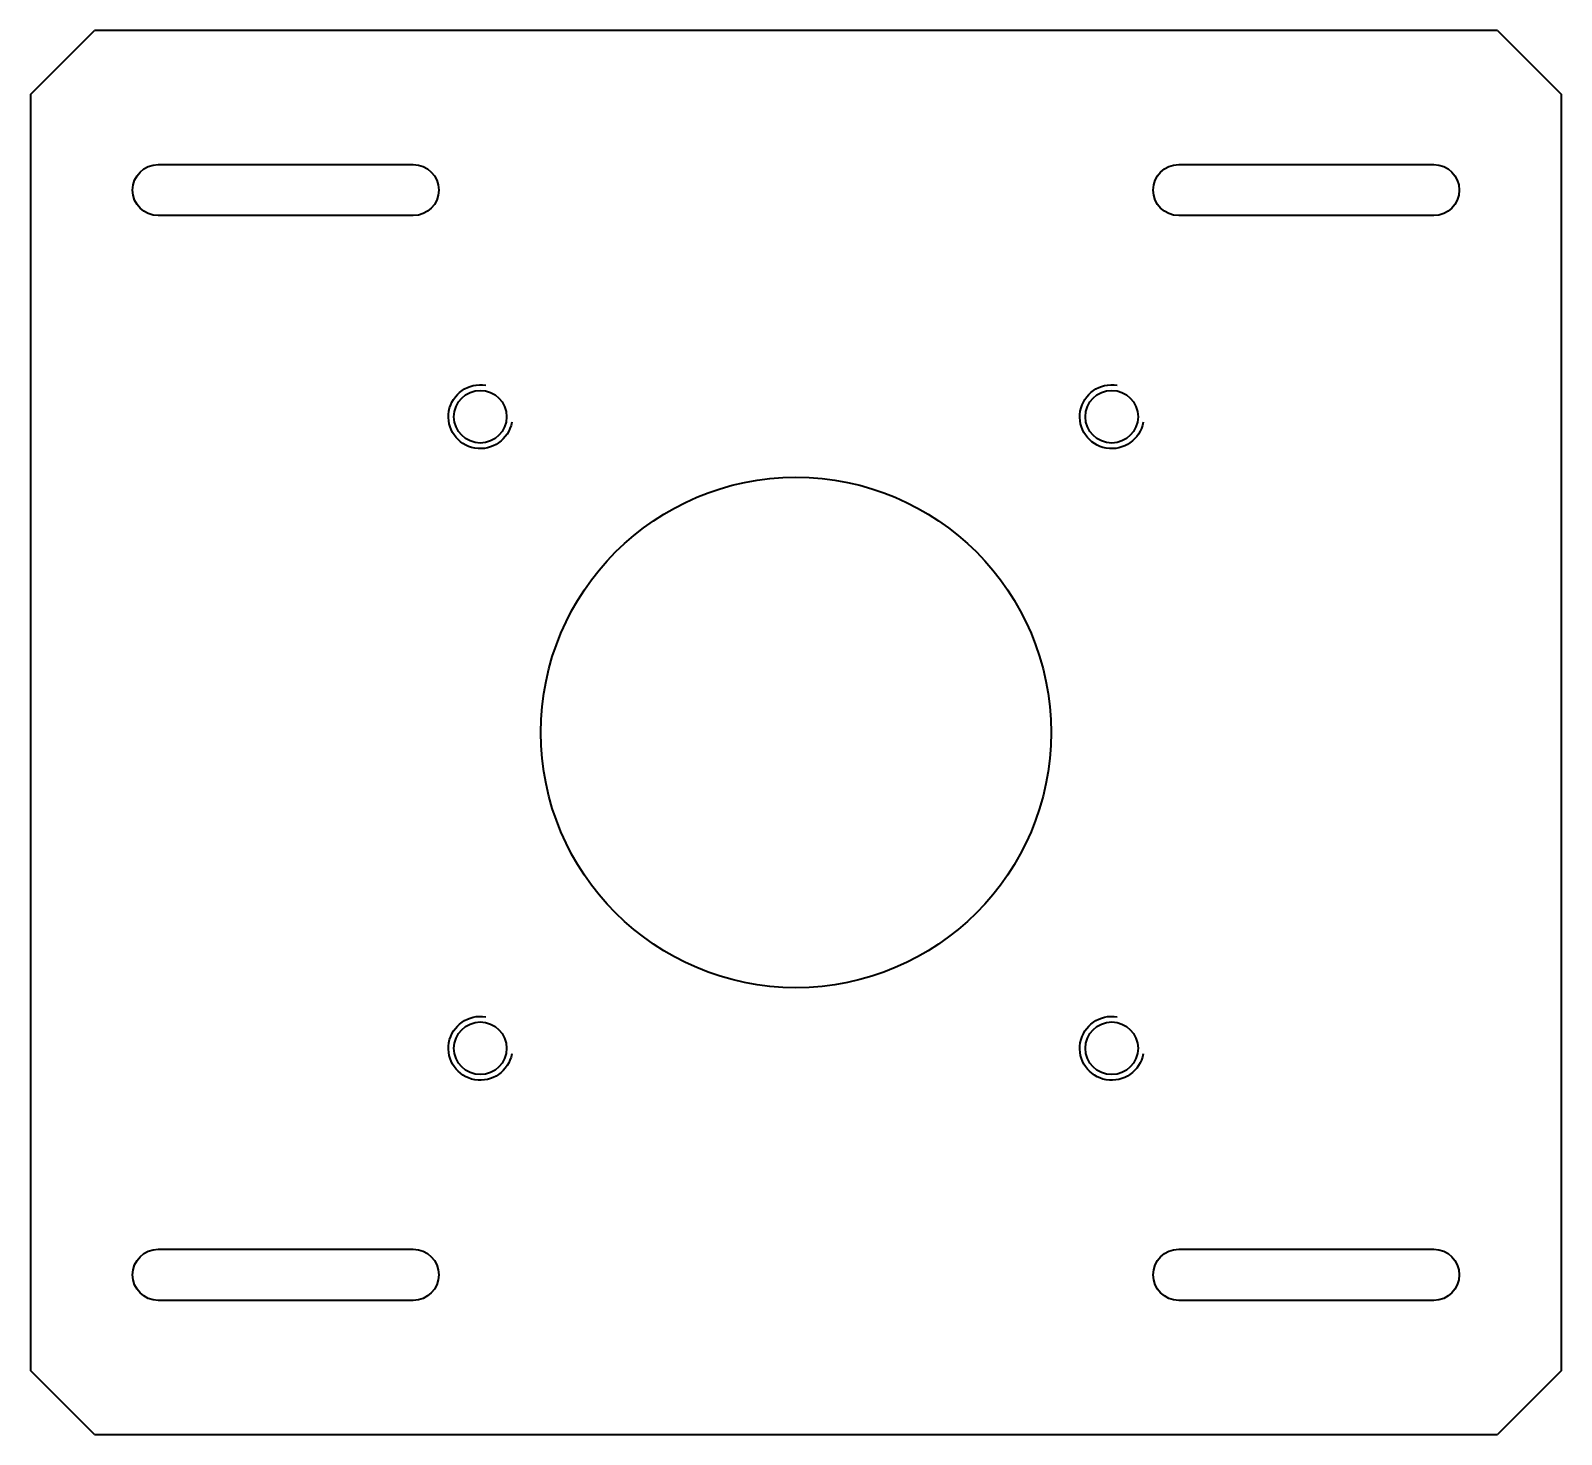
# Model space of a CAD drawing. Header units: millimetres. Extents: x 219 to 459, y 325 to 545.
import ezdxf

# ---------------------------------------------------------------- set-up
doc = ezdxf.new("R2010")
doc.units = ezdxf.units.MM
doc.layers.add('NetDam', color=7, linetype='Continuous', lineweight=35)

msp = doc.modelspace()

# ---------------------------------------------------------------- linework, layer by layer
at = {"layer": 'NetDam'}
for p, q in [((218.88, 535.46), (228.88, 545.46)), ((448.88, 545.46), (228.88, 545.46)), ((448.88, 545.46), (458.88, 535.46)), ((218.88, 535.46), (218.88, 335.46)), ((458.88, 335.46), (458.88, 535.46)), ((238.88, 524.46), (278.88, 524.46)), ((398.88, 524.46), (438.88, 524.46)), ((278.88, 516.46), (238.88, 516.46)), ((438.88, 516.46), (398.88, 516.46)), ((238.88, 354.46), (278.88, 354.46)), ((398.88, 354.46), (438.88, 354.46)), ((278.88, 346.46), (238.88, 346.46)), ((438.88, 346.46), (398.88, 346.46)), ((228.88, 325.46), (218.88, 335.46)), ((458.88, 335.46), (448.88, 325.46)), ((228.88, 325.46), (448.88, 325.46))]:
    msp.add_line(p, q, dxfattribs=at)
for centre, radius in [((289.39, 484.95), 4.13), ((388.38, 484.95), 4.13), ((338.88, 435.46), 40), ((289.39, 385.96), 4.13), ((388.38, 385.96), 4.13)]:
    msp.add_circle(centre, radius, dxfattribs=at)
at = {"layer": 'NetDam', "extrusion": (0, 0, -1)}
for centre, radius, start, end in [((-238.88, 520.46), 4, 270, 90), ((-278.88, 520.46), 4, 90, 270), ((-398.88, 520.46), 4, 270, 90), ((-438.88, 520.46), 4, 90, 270), ((-289.39, 484.95), 5, 190, 100), ((-388.38, 484.95), 5, 190, 100), ((-289.39, 385.96), 5, 190, 100), ((-388.38, 385.96), 5, 190, 100), ((-238.88, 350.46), 4, 270, 90), ((-278.88, 350.46), 4, 90, 270), ((-398.88, 350.46), 4, 270, 90), ((-438.88, 350.46), 4, 90, 270)]:
    msp.add_arc(centre, radius, start, end, dxfattribs=at)

doc.saveas('drawing.dxf')
